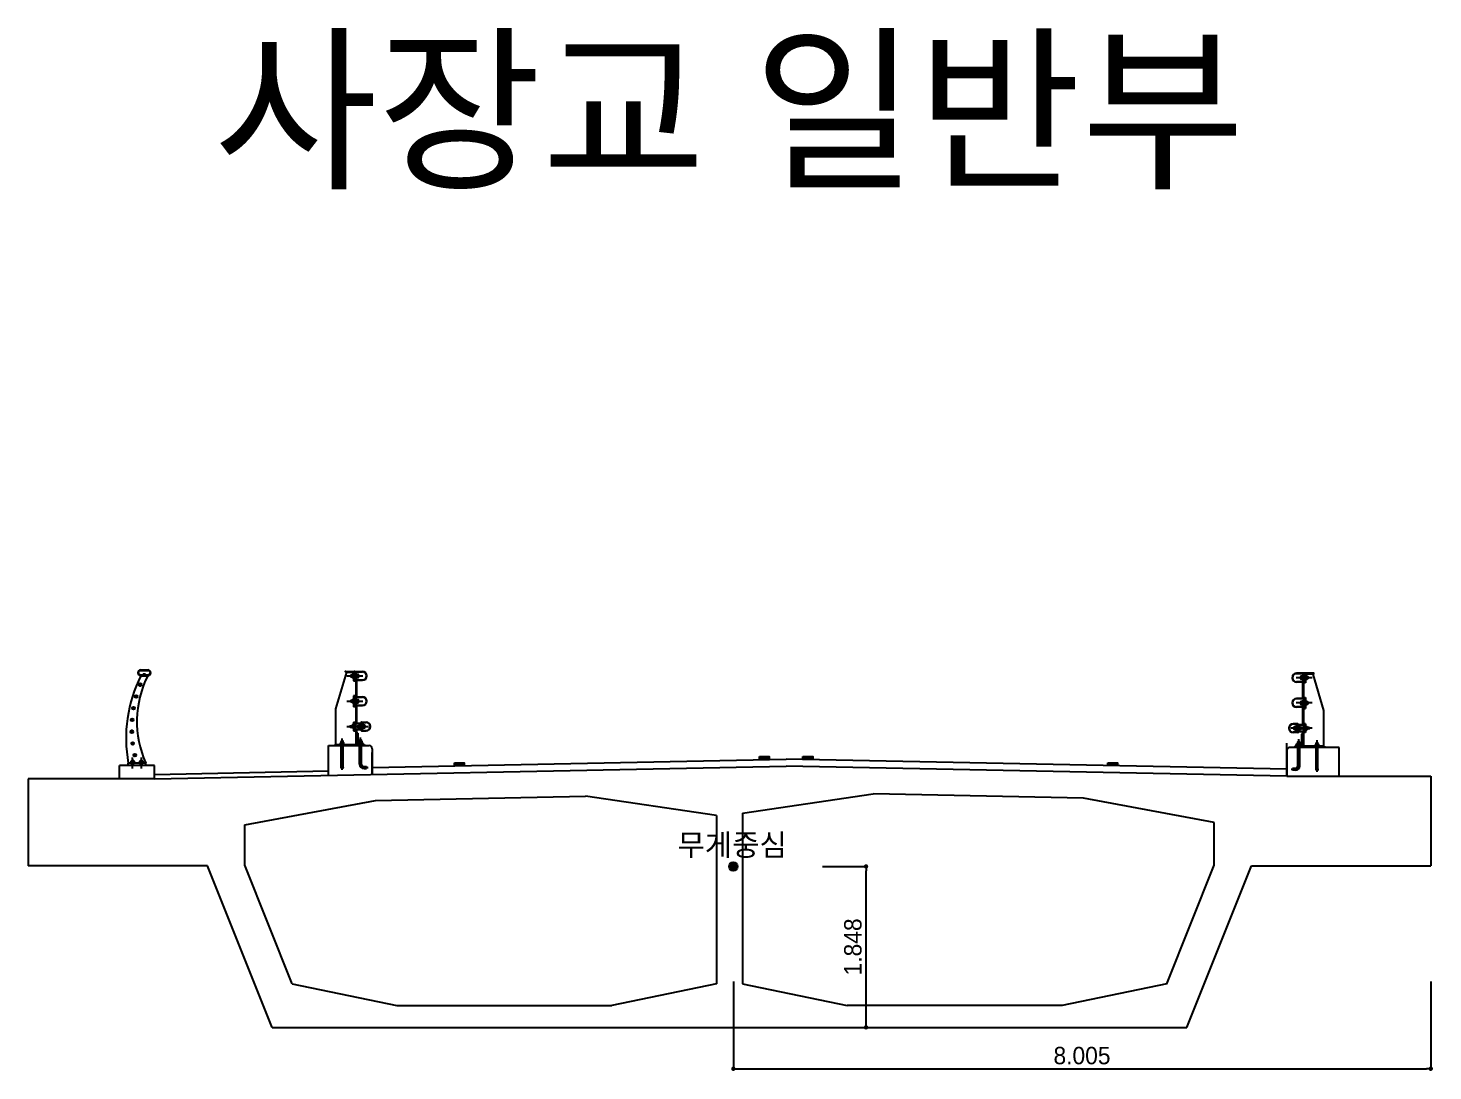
# Model space of a CAD drawing. Header units: millimetres. Extents: x 877.6 to 929.3, y 59.3 to 73.6.
# Drawn here: x 913.13 to 929.26, y 61.65 to 73.62 of the extents above; entities that cross this region are included whole.
import ezdxf
from ezdxf.enums import TextEntityAlignment as Align

# ---------------------------------------------------------------- set-up
doc = ezdxf.new("R2010")
doc.units = ezdxf.units.MM
doc.linetypes.add('CENTER', pattern=[2, 1.25, -0.25, 0.25, -0.25])
for name, color, linetype in [('0DIM', 1, 'Continuous'), ('2', 3, 'Continuous'), ('4', 4, 'Continuous'), ('5', 6, 'Continuous'), ('6', 4, 'Continuous'), ('BARRIER', 7, 'Continuous'), ('CS-CONC', 4, 'Continuous'), ('DIM', 1, 'Continuous'), ('T25', 7, 'Continuous'), ('보도난간', 3, 'Continuous')]:
    doc.layers.add(name, color=color, linetype=linetype)
doc.styles.add('T25', font='Dotum.TTF', dxfattribs={"bigfont": 'GHS.SHX'})
doc.styles.add('돋움', font='Dotum.TTF')
doc.dimstyles.new('일반도면_0600', dxfattribs={"dimtxt": 1500, "dimasz": 600, "dimexe": 600, "dimexo": 6000, "dimgap": 750, "dimtad": 1, "dimdec": 0, "dimzin": 0, "dimdsep": 46, "dimtxsty": 'T25', "dimblk": 'DOT', "dimcen": 0.09, "dimclrd": 1, "dimclre": 1, "dimclrt": 7, "dimadec": 8, "dimazin": 0, "dimtfac": 1, "dimtdec": 4, "dimtix": 1, "dimtmove": 2, "dimatfit": 3, "dimldrblk": 'DOT', "dimfxl": 1, "dimtolj": 1, "dimtzin": 0, "dimarcsym": 0})

# ---------------------------------------------------------------- blocks, each defined once
blk = doc.blocks.new('_Dot')
at = {"layer": 'DIM'}
blk.add_line((0, 0), (-1, 0), dxfattribs=at)
at = {"layer": 'DIM', "const_width": 0.5}
blk.add_lwpolyline([(-0.25, 0, 1), (0.25, 0, 1)], format="xyb", close=True, dxfattribs=at)
blk = doc.blocks.new('*D89')
at = {"color": 1, "lineweight": -2, "transparency": 16777216}
for p, q in [((922.252, 63.997), (922.752, 63.997)), ((922.752, 62.199), (922.752, 63.947)), ((922.252, 62.149), (922.752, 62.149))]:
    blk.add_line(p, q, dxfattribs=at)
at = {"layer": 'DEFPOINTS', "color": 0, "transparency": 16777216}
for p in [(922.252, 63.997), (922.752, 63.997), (922.252, 62.149)]:
    blk.add_point(p, dxfattribs=at)
at = {"color": 1, "lineweight": -2, "transparency": 16777216, "xscale": 0.05, "yscale": 0.05, "zscale": 0.05}
for p, rotation in [((922.752, 63.997), 90), ((922.752, 62.149), 270)]:
    blk.add_blockref('_Dot', p, dxfattribs=dict(at, rotation=rotation))
at = {"color": 7, "transparency": 16777216, "insert": (922.602, 63.073), "char_height": 0.2, "attachment_point": 5, "rotation": 90, "style": '돋움'}
blk.add_mtext('\\A1;1.848', dxfattribs=at)
blk = doc.blocks.new('*D90')
at = {"color": 1, "lineweight": -2, "transparency": 16777216}
for p, q in [((921.229, 62.674), (921.229, 61.674)), ((929.234, 62.674), (929.234, 61.674)), ((921.279, 61.674), (929.184, 61.674))]:
    blk.add_line(p, q, dxfattribs=at)
at = {"layer": 'DEFPOINTS', "color": 0, "transparency": 16777216}
for p in [(921.229, 62.674), (929.234, 62.674), (929.234, 61.674)]:
    blk.add_point(p, dxfattribs=at)
at = {"color": 1, "lineweight": -2, "transparency": 16777216, "xscale": 0.05, "yscale": 0.05, "zscale": 0.05, "rotation": 180}
blk.add_blockref('_Dot', (921.229, 61.674), dxfattribs=at)
at = {"color": 1, "lineweight": -2, "transparency": 16777216, "xscale": 0.05, "yscale": 0.05, "zscale": 0.05}
blk.add_blockref('_Dot', (929.234, 61.674), dxfattribs=at)
at = {"color": 7, "transparency": 16777216, "insert": (925.231, 61.824), "char_height": 0.2, "attachment_point": 5, "style": '돋움'}
blk.add_mtext('\\A1;8.005', dxfattribs=at)

msp = doc.modelspace()

# ---------------------------------------------------------------- hatches: boundary and pattern name
h = msp.add_hatch(color=1)
h.dxf.hatch_style = 1
edge = h.paths.add_edge_path()
edge.add_arc((921.2288, 63.9968), 0.0491, 0, 360)

# ---------------------------------------------------------------- linework, layer by layer
at = {"color": 1}
for p, q in [((916.8788, 66.2268), (916.8788, 66.2018)), ((916.8788, 66.1658), (916.8788, 66.1408)), ((927.7888, 66.2068), (927.7888, 66.1818)), ((927.7888, 66.1458), (927.7888, 66.1208)), ((916.8788, 65.9368), (916.8788, 65.9118)), ((916.8788, 65.8758), (916.8788, 65.8508)), ((927.7888, 65.9168), (927.7888, 65.8918)), ((927.7888, 65.8558), (927.7888, 65.8308))]:
    msp.add_line(p, q, dxfattribs=at)
for p, q in [((927.5838, 65.0338), (927.5838, 65.4138)), ((914.5838, 65.0038), (921.8338, 65.1488)), ((916.5838, 65.0438), (916.5838, 65.3038)), ((917.0838, 65.0538), (917.0838, 65.3038)), ((917.0838, 65.0538), (917.0838, 65.3038)), ((917.0838, 65.1338), (921.8338, 65.2288)), ((927.5838, 65.1138), (921.8338, 65.2288)), ((927.5838, 65.0338), (921.8338, 65.1488)), ((913.1338, 65.0038), (913.1338, 64.0038)), ((914.5838, 65.0038), (913.1338, 65.0038)), ((914.5838, 65.0538), (916.5838, 65.0938)), ((927.5838, 65.0338), (929.2338, 65.0338)), ((929.2338, 65.0338), (929.2338, 64.0038)), ((921.3338, 64.6088), (922.8338, 64.8288)), ((925.2478, 64.7806), (922.8338, 64.8288)), ((915.6199, 64.4746), (917.1199, 64.7546)), ((917.1199, 64.7546), (919.5338, 64.8028)), ((921.0338, 64.5828), (919.5338, 64.8028)), ((926.7478, 64.5006), (925.2478, 64.7806)), ((921.0338, 64.5828), (921.0338, 62.6488)), ((921.3338, 64.6088), (921.3338, 62.6488)), ((926.7478, 64.0108), (926.7478, 64.5006)), ((915.6199, 64.0108), (915.6199, 64.4746)), ((915.1918, 64.0038), (913.1338, 64.0038)), ((915.9338, 62.1488), (915.1918, 64.0038)), ((916.1647, 62.6488), (915.6199, 64.0108)), ((926.203, 62.6488), (926.7478, 64.0108)), ((926.4338, 62.1488), (927.1758, 64.0038)), ((927.1758, 64.0038), (929.2338, 64.0038)), ((916.1647, 62.6488), (917.3647, 62.3988)), ((921.0338, 62.6488), (919.8338, 62.3988)), ((921.3338, 62.6488), (922.5338, 62.3988)), ((926.203, 62.6488), (925.003, 62.3988)), ((917.3647, 62.3988), (919.8338, 62.3988)), ((925.003, 62.3988), (922.5338, 62.3988)), ((915.9338, 62.1488), (926.4338, 62.1488))]:
    msp.add_line(p, q)
msp.add_circle((921.2288, 63.9968), 0.0491)
at = {"color": 1, "linetype": 'ByBlock'}
for p in [(916.8788, 66.2338), (916.8788, 66.2338), (927.7888, 66.2138), (927.7888, 66.2138), (916.8788, 65.9438), (916.8788, 65.9438), (927.7888, 65.9238), (927.7888, 65.9238)]:
    msp.add_point(p, dxfattribs=at)
at = {"layer": '0DIM', "color": 1, "linetype": 'CENTER', "ltscale": 10}
for p, q in [((916.7934, 66.1838), (916.9766, 66.1838)), ((927.8743, 66.1638), (927.6911, 66.1638)), ((916.7934, 65.8938), (916.9766, 65.8938)), ((927.8743, 65.8738), (927.6911, 65.8738)), ((916.7934, 65.6038), (917.0404, 65.6038)), ((927.8743, 65.5838), (927.6273, 65.5838))]:
    msp.add_line(p, q, dxfattribs=at)
at = {"layer": '0DIM', "color": 1, "linetype": 'CENTER', "ltscale": 9}
for p, q in [((916.9488, 65.1723), (916.9488, 65.4774)), ((916.7388, 65.1043), (916.7388, 65.4654)), ((927.7188, 65.1523), (927.7188, 65.4574)), ((927.9288, 65.0843), (927.9288, 65.4454)), ((916.9898, 65.1312), (917.0372, 65.1312)), ((927.6778, 65.1112), (927.6305, 65.1112))]:
    msp.add_line(p, q, dxfattribs=at)
at = {"layer": '0DIM', "color": 1}
for centre, start, end in [((916.9898, 65.1722), 180, 270), ((927.6778, 65.1522), 270, 0)]:
    msp.add_arc(centre, 0.041, start, end, dxfattribs=at)
at = {"layer": '2', "color": 1}
for p, q in [((916.7888, 66.2258), (916.6638, 65.8053)), ((916.7788, 66.2338), (916.7788, 66.2258)), ((916.7788, 66.2338), (916.8788, 66.2338)), ((916.7788, 66.2258), (916.8708, 66.2258)), ((916.8708, 66.2258), (916.8708, 66.1258)), ((916.8708, 66.1258), (916.8958, 66.1258)), ((916.8788, 66.2338), (916.8788, 66.1338)), ((916.8788, 66.1338), (916.9038, 66.1338)), ((916.8958, 66.1258), (916.8958, 65.9568)), ((916.9038, 66.1338), (916.9038, 65.9488)), ((927.7638, 66.1138), (927.7638, 65.9288)), ((927.7888, 66.1138), (927.7638, 66.1138)), ((927.7888, 66.2138), (927.7888, 66.1138)), ((927.8888, 66.2138), (927.7888, 66.2138)), ((927.7968, 66.2058), (927.7968, 66.1058)), ((927.8888, 66.2058), (927.7968, 66.2058)), ((927.8788, 66.2058), (928.0038, 65.7853)), ((927.8888, 66.2138), (927.8888, 66.2058)), ((916.8708, 65.9568), (916.8708, 65.8308)), ((916.8958, 65.9568), (916.8708, 65.9568)), ((927.7718, 66.1058), (927.7718, 65.9368)), ((927.7968, 66.1058), (927.7718, 66.1058)), ((916.6638, 65.8053), (916.6638, 65.3978)), ((916.8958, 65.8308), (916.8708, 65.8308)), ((916.8788, 65.9488), (916.8788, 65.8388)), ((916.9038, 65.9488), (916.8788, 65.9488)), ((916.9038, 65.8388), (916.8788, 65.8388)), ((916.8958, 65.8308), (916.8958, 65.6543)), ((916.9038, 65.8388), (916.9038, 65.6463)), ((927.7638, 65.9288), (927.7888, 65.9288)), ((927.7638, 65.8188), (927.7888, 65.8188)), ((927.7638, 65.8188), (927.7638, 65.6263)), ((927.7718, 65.9368), (927.7968, 65.9368)), ((927.7718, 65.8108), (927.7968, 65.8108)), ((927.7718, 65.8108), (927.7718, 65.6343)), ((927.7888, 65.9288), (927.7888, 65.8188)), ((927.7968, 65.9368), (927.7968, 65.8108)), ((916.8708, 65.6543), (916.8708, 65.5533)), ((916.8708, 65.6543), (916.8958, 65.6543)), ((916.8788, 65.6463), (916.8788, 65.5613)), ((916.8788, 65.6463), (916.9038, 65.6463)), ((927.7968, 65.6343), (927.7718, 65.6343)), ((927.7968, 65.6343), (927.7968, 65.5333)), ((928.0038, 65.7853), (928.0038, 65.3778)), ((916.8708, 65.5533), (916.8958, 65.5533)), ((916.8788, 65.5613), (916.9038, 65.5613)), ((916.8958, 65.5533), (916.8958, 65.3978)), ((916.9038, 65.5613), (916.9038, 65.3978)), ((927.7888, 65.6263), (927.7638, 65.6263)), ((927.7888, 65.5413), (927.7638, 65.5413)), ((927.7638, 65.5413), (927.7638, 65.3778)), ((927.7968, 65.5333), (927.7718, 65.5333)), ((927.7718, 65.5333), (927.7718, 65.3778)), ((927.7888, 65.6263), (927.7888, 65.5413)), ((916.6438, 65.3838), (916.9938, 65.3838)), ((916.6538, 65.3978), (916.9938, 65.3978)), ((916.6538, 65.3978), (916.6538, 65.3838)), ((916.9938, 65.3978), (916.9938, 65.3838)), ((928.0138, 65.3778), (927.6738, 65.3778)), ((927.6738, 65.3778), (927.6738, 65.3638)), ((928.0238, 65.3638), (927.6738, 65.3638)), ((928.0138, 65.3778), (928.0138, 65.3638))]:
    msp.add_line(p, q, dxfattribs=at)
for p in [(916.7788, 66.2338), (927.8888, 66.2138)]:
    msp.add_point(p, dxfattribs=at)
at = {"layer": '4', "color": 1}
for points in [[(916.8788, 65.5725), (916.8788, 65.6351, -0.4142136), (916.885, 65.6413), (916.9476, 65.6413, -0.4142136), (916.9538, 65.6351), (916.9538, 65.5725, -0.4142136), (916.9476, 65.5663), (916.885, 65.5663, -0.4142136)], [(916.882, 65.5725), (916.882, 65.6351, -0.4142136), (916.885, 65.6381), (916.9476, 65.6381, -0.4142136), (916.9506, 65.6351), (916.9506, 65.5725, -0.4142136), (916.9476, 65.5695), (916.885, 65.5695, -0.4142136)], [(927.7888, 65.5525), (927.7888, 65.6151, 0.4142136), (927.7826, 65.6213), (927.72, 65.6213, 0.4142136), (927.7138, 65.6151), (927.7138, 65.5525, 0.4142136), (927.72, 65.5463), (927.7826, 65.5463, 0.4142136)], [(927.7856, 65.5525), (927.7856, 65.6151, 0.4142136), (927.7826, 65.6181), (927.72, 65.6181, 0.4142136), (927.717, 65.6151), (927.717, 65.5525, 0.4142136), (927.72, 65.5495), (927.7826, 65.5495, 0.4142136)]]:
    msp.add_lwpolyline(points, format="xyb", close=True, dxfattribs=at)
at = {"layer": '5', "color": 1}
for p, q in [((916.8828, 66.2268), (916.8828, 66.2018)), ((916.8828, 66.1658), (916.8828, 66.1408)), ((916.8858, 66.2338), (916.9738, 66.2338)), ((916.8858, 66.2298), (916.9738, 66.2298)), ((916.8858, 66.1988), (916.8938, 66.1988)), ((916.8858, 66.1948), (916.8938, 66.1948)), ((916.8858, 66.1728), (916.8938, 66.1728)), ((916.8858, 66.1688), (916.8938, 66.1688)), ((916.8858, 66.1378), (916.9738, 66.1378)), ((916.8858, 66.1338), (916.9738, 66.1338)), ((916.8938, 66.1988), (916.8938, 66.1948)), ((916.8938, 66.1728), (916.8938, 66.1688)), ((927.7818, 66.2138), (927.6938, 66.2138)), ((927.7818, 66.2098), (927.6938, 66.2098)), ((927.7818, 66.1178), (927.6938, 66.1178)), ((927.7818, 66.1138), (927.6938, 66.1138)), ((927.7738, 66.1788), (927.7738, 66.1748)), ((927.7818, 66.1788), (927.7738, 66.1788)), ((927.7818, 66.1748), (927.7738, 66.1748)), ((927.7738, 66.1528), (927.7738, 66.1488)), ((927.7818, 66.1528), (927.7738, 66.1528)), ((927.7818, 66.1488), (927.7738, 66.1488)), ((927.7848, 66.2068), (927.7848, 66.1818)), ((927.7848, 66.1458), (927.7848, 66.1208)), ((916.8828, 65.9368), (916.8828, 65.9118)), ((916.8828, 65.8758), (916.8828, 65.8508)), ((916.8858, 65.9438), (916.9738, 65.9438)), ((916.8858, 65.9398), (916.9738, 65.9398)), ((916.8858, 65.8478), (916.9738, 65.8478)), ((916.8858, 65.8438), (916.9738, 65.8438)), ((927.7818, 65.9238), (927.6938, 65.9238)), ((927.7818, 65.9198), (927.6938, 65.9198)), ((927.7818, 65.8278), (927.6938, 65.8278)), ((927.7818, 65.8238), (927.6938, 65.8238)), ((927.7848, 65.9168), (927.7848, 65.8918)), ((927.7848, 65.8558), (927.7848, 65.8308)), ((916.9538, 65.5608), (916.9538, 65.6468)), ((916.9578, 65.6218), (916.9578, 65.6468)), ((916.9608, 65.6538), (917.0138, 65.6538)), ((916.9608, 65.6498), (917.0138, 65.6498)), ((927.7068, 65.6338), (927.6538, 65.6338)), ((927.7068, 65.6298), (927.6538, 65.6298)), ((916.9578, 65.5608), (916.9578, 65.5858)), ((916.9608, 65.6188), (916.9708, 65.6188)), ((916.9608, 65.6148), (916.9708, 65.6148)), ((916.9608, 65.5928), (916.9708, 65.5928)), ((916.9608, 65.5888), (916.9708, 65.5888)), ((916.9608, 65.5578), (917.0138, 65.5578)), ((916.9608, 65.5538), (917.0138, 65.5538)), ((916.9708, 65.6148), (916.9708, 65.6188)), ((916.9708, 65.5888), (916.9708, 65.5928)), ((927.7068, 65.5378), (927.6538, 65.5378)), ((927.7068, 65.5338), (927.6538, 65.5338)), ((927.7068, 65.5988), (927.6968, 65.5988)), ((927.6968, 65.5948), (927.6968, 65.5988)), ((927.7068, 65.5948), (927.6968, 65.5948)), ((927.7068, 65.5728), (927.6968, 65.5728)), ((927.6968, 65.5688), (927.6968, 65.5728)), ((927.7068, 65.5688), (927.6968, 65.5688)), ((927.7098, 65.6018), (927.7098, 65.6268)), ((927.7098, 65.5408), (927.7098, 65.5658)), ((927.7138, 65.5408), (927.7138, 65.6268))]:
    msp.add_line(p, q, dxfattribs=at)
for centre, radius, start, end in [((916.8858, 66.2268), 0.007, 90, 180), ((916.8858, 66.2018), 0.007, 180, 270), ((916.8858, 66.1658), 0.007, 90, 180), ((916.8858, 66.1408), 0.007, 180, 270), ((916.8858, 66.2268), 0.003, 90, 180), ((916.8858, 66.2018), 0.003, 180, 270), ((916.8858, 66.1658), 0.003, 90, 180), ((916.8858, 66.1408), 0.003, 180, 270), ((916.9738, 66.1838), 0.05, 270, 90), ((916.9738, 66.1838), 0.046, 270, 90), ((927.6938, 66.1638), 0.05, 90, 270), ((927.6938, 66.1638), 0.046, 90, 270), ((927.7818, 66.2068), 0.007, 0, 90), ((927.7818, 66.2068), 0.003, 0, 90), ((927.7818, 66.1818), 0.003, 270, 0), ((927.7818, 66.1818), 0.007, 270, 0), ((927.7818, 66.1458), 0.007, 0, 90), ((927.7818, 66.1458), 0.003, 0, 90), ((927.7818, 66.1208), 0.003, 270, 0), ((927.7818, 66.1208), 0.007, 270, 0), ((916.8858, 65.9368), 0.007, 90, 180), ((916.8858, 65.8508), 0.007, 180, 270), ((916.8858, 65.9368), 0.003, 90, 180), ((916.8858, 65.8508), 0.003, 180, 270), ((916.9738, 65.8938), 0.05, 270, 90), ((916.9738, 65.8938), 0.046, 270, 90), ((927.6938, 65.8738), 0.05, 90, 270), ((927.6938, 65.8738), 0.046, 90, 270), ((927.7818, 65.9168), 0.007, 0, 90), ((927.7818, 65.9168), 0.003, 0, 90), ((927.7818, 65.8308), 0.007, 270, 0), ((927.7818, 65.8308), 0.003, 270, 0), ((916.9608, 65.6468), 0.007, 90, 180), ((916.9608, 65.6468), 0.003, 90, 180), ((917.0138, 65.6038), 0.05, 270, 90), ((917.0138, 65.6038), 0.046, 270, 90), ((927.6538, 65.5838), 0.05, 90, 270), ((927.6538, 65.5838), 0.046, 90, 270), ((927.7068, 65.6268), 0.007, 0, 90), ((927.7068, 65.6268), 0.003, 0, 90), ((916.9608, 65.6218), 0.007, 180, 270), ((916.9608, 65.5858), 0.007, 90, 180), ((916.9608, 65.5608), 0.007, 180, 270), ((916.9608, 65.6218), 0.003, 180, 270), ((916.9608, 65.5858), 0.003, 90, 180), ((916.9608, 65.5608), 0.003, 180, 270), ((927.7068, 65.6018), 0.003, 270, 0), ((927.7068, 65.6018), 0.007, 270, 0), ((927.7068, 65.5658), 0.007, 0, 90), ((927.7068, 65.5658), 0.003, 0, 90), ((927.7068, 65.5408), 0.007, 270, 0), ((927.7068, 65.5408), 0.003, 270, 0)]:
    msp.add_arc(centre, radius, start, end, dxfattribs=at)
at = {"layer": '6', "color": 1}
for p, q in [((916.8396, 66.1908), (916.8396, 66.1768)), ((916.8416, 66.1928), (916.9108, 66.1928)), ((916.8416, 66.1748), (916.9108, 66.1748)), ((916.8526, 66.1698), (916.8526, 66.1978)), ((916.8676, 66.2008), (916.8556, 66.2008)), ((916.8676, 66.1668), (916.8556, 66.1668)), ((916.8676, 66.2058), (916.8708, 66.2058)), ((916.8676, 66.1668), (916.8676, 66.2008)), ((916.8676, 66.1618), (916.8708, 66.1618)), ((916.8828, 66.2138), (916.8928, 66.2138)), ((916.8828, 66.2018), (916.8928, 66.2018)), ((916.8828, 66.1658), (916.8928, 66.1658)), ((916.8828, 66.1538), (916.8928, 66.1538)), ((916.8988, 66.1958), (916.8988, 66.1718)), ((916.8988, 66.1948), (916.9108, 66.1948)), ((916.8988, 66.1728), (916.9108, 66.1728)), ((916.9108, 66.1668), (916.9108, 66.2008)), ((916.9108, 66.2008), (916.9228, 66.2008)), ((916.9108, 66.1668), (916.9228, 66.1668)), ((916.9136, 66.1924), (916.9232, 66.1924)), ((916.9136, 66.1753), (916.9232, 66.1753)), ((916.9258, 66.1698), (916.9258, 66.1978)), ((927.7418, 66.1498), (927.7418, 66.1778)), ((927.7541, 66.1724), (927.7445, 66.1724)), ((927.7541, 66.1553), (927.7445, 66.1553)), ((927.7568, 66.1808), (927.7448, 66.1808)), ((927.7568, 66.1468), (927.7448, 66.1468)), ((927.7568, 66.1468), (927.7568, 66.1808)), ((927.7688, 66.1748), (927.7568, 66.1748)), ((927.8261, 66.1728), (927.7568, 66.1728)), ((927.8261, 66.1548), (927.7568, 66.1548)), ((927.7688, 66.1528), (927.7568, 66.1528)), ((927.7688, 66.1758), (927.7688, 66.1518)), ((927.7848, 66.1938), (927.7748, 66.1938)), ((927.7848, 66.1818), (927.7748, 66.1818)), ((927.7848, 66.1458), (927.7748, 66.1458)), ((927.7848, 66.1338), (927.7748, 66.1338)), ((927.8, 66.1858), (927.7968, 66.1858)), ((927.8, 66.1418), (927.7968, 66.1418)), ((927.8, 66.1468), (927.8, 66.1808)), ((927.8, 66.1808), (927.812, 66.1808)), ((927.8, 66.1468), (927.812, 66.1468)), ((927.815, 66.1498), (927.815, 66.1778)), ((927.8281, 66.1708), (927.8281, 66.1568)), ((916.8396, 65.9008), (916.8396, 65.8868)), ((916.8416, 65.9028), (916.9108, 65.9028)), ((916.8416, 65.8848), (916.9108, 65.8848)), ((916.8526, 65.8798), (916.8526, 65.9078)), ((916.8676, 65.9108), (916.8556, 65.9108)), ((916.8676, 65.8768), (916.8556, 65.8768)), ((916.8676, 65.9158), (916.8708, 65.9158)), ((916.8676, 65.8768), (916.8676, 65.9108)), ((916.8676, 65.8718), (916.8708, 65.8718)), ((916.8828, 65.9238), (916.8928, 65.9238)), ((916.8828, 65.9118), (916.8928, 65.9118)), ((916.8828, 65.8758), (916.8928, 65.8758)), ((916.8828, 65.8638), (916.8928, 65.8638)), ((916.8858, 65.9088), (916.8938, 65.9088)), ((916.8858, 65.9048), (916.8938, 65.9048)), ((916.8858, 65.8828), (916.8938, 65.8828)), ((916.8858, 65.8788), (916.8938, 65.8788)), ((916.8938, 65.9088), (916.8938, 65.9048)), ((916.8938, 65.8828), (916.8938, 65.8788)), ((916.8988, 65.9058), (916.8988, 65.8818)), ((916.8988, 65.9048), (916.9108, 65.9048)), ((916.8988, 65.8828), (916.9108, 65.8828)), ((916.9108, 65.9108), (916.9228, 65.9108)), ((916.9108, 65.8768), (916.9108, 65.9108)), ((916.9108, 65.9058), (916.9108, 65.8818)), ((916.9108, 65.8768), (916.9228, 65.8768)), ((916.9136, 65.9024), (916.9232, 65.9024)), ((916.9136, 65.8853), (916.9232, 65.8853)), ((916.9258, 65.8798), (916.9258, 65.9078)), ((927.7418, 65.8598), (927.7418, 65.8878)), ((927.7541, 65.8824), (927.7445, 65.8824)), ((927.7541, 65.8653), (927.7445, 65.8653)), ((927.7568, 65.8908), (927.7448, 65.8908)), ((927.7568, 65.8568), (927.7448, 65.8568)), ((927.7568, 65.8568), (927.7568, 65.8908)), ((927.7568, 65.8858), (927.7568, 65.8618)), ((927.7688, 65.8848), (927.7568, 65.8848)), ((927.8261, 65.8828), (927.7568, 65.8828)), ((927.8261, 65.8648), (927.7568, 65.8648)), ((927.7688, 65.8628), (927.7568, 65.8628)), ((927.7688, 65.8858), (927.7688, 65.8618)), ((927.7738, 65.8888), (927.7738, 65.8848)), ((927.7818, 65.8888), (927.7738, 65.8888)), ((927.7818, 65.8848), (927.7738, 65.8848)), ((927.7818, 65.8628), (927.7738, 65.8628)), ((927.7738, 65.8628), (927.7738, 65.8588)), ((927.7818, 65.8588), (927.7738, 65.8588)), ((927.7848, 65.9038), (927.7748, 65.9038)), ((927.7848, 65.8918), (927.7748, 65.8918)), ((927.7848, 65.8558), (927.7748, 65.8558)), ((927.7848, 65.8438), (927.7748, 65.8438)), ((927.8, 65.8958), (927.7968, 65.8958)), ((927.8, 65.8518), (927.7968, 65.8518)), ((927.8, 65.8908), (927.812, 65.8908)), ((927.8, 65.8568), (927.8, 65.8908)), ((927.8, 65.8568), (927.812, 65.8568)), ((927.815, 65.8598), (927.815, 65.8878)), ((927.8281, 65.8808), (927.8281, 65.8668)), ((916.9578, 65.6338), (916.9678, 65.6338)), ((916.83, 65.6108), (916.83, 65.5968)), ((916.832, 65.6128), (916.882, 65.6128)), ((916.832, 65.5948), (916.882, 65.5948)), ((916.8524, 65.5898), (916.8524, 65.6178)), ((916.8674, 65.6208), (916.8554, 65.6208)), ((916.8674, 65.5868), (916.8554, 65.5868)), ((916.8674, 65.6258), (916.8706, 65.6258)), ((916.8674, 65.5868), (916.8674, 65.6208)), ((916.8674, 65.5818), (916.8706, 65.5818)), ((916.882, 65.6208), (916.894, 65.6208)), ((916.882, 65.5868), (916.882, 65.6208)), ((916.882, 65.5918), (916.882, 65.6158)), ((916.882, 65.5868), (916.894, 65.5868)), ((916.8848, 65.6124), (916.8944, 65.6124)), ((916.8848, 65.5953), (916.8944, 65.5953)), ((916.897, 65.5898), (916.897, 65.6178)), ((916.9038, 65.5348), (916.9098, 65.5348)), ((916.9146, 65.6108), (916.9146, 65.5968)), ((916.9166, 65.6128), (916.9858, 65.6128)), ((916.9166, 65.5948), (916.9858, 65.5948)), ((916.9178, 65.5268), (916.9178, 65.4118)), ((916.9322, 65.5898), (916.9322, 65.6178)), ((916.9472, 65.6208), (916.9352, 65.6208)), ((916.9472, 65.5868), (916.9352, 65.5868)), ((916.9472, 65.6258), (916.9504, 65.6258)), ((916.9472, 65.5868), (916.9472, 65.6208)), ((916.9472, 65.5818), (916.9504, 65.5818)), ((916.9578, 65.6218), (916.9678, 65.6218)), ((916.9578, 65.5858), (916.9678, 65.5858)), ((916.9578, 65.5738), (916.9678, 65.5738)), ((916.9738, 65.5918), (916.9738, 65.6158)), ((916.9738, 65.6148), (916.9858, 65.6148)), ((916.9738, 65.5928), (916.9858, 65.5928)), ((916.9858, 65.6208), (916.9978, 65.6208)), ((916.9858, 65.5868), (916.9858, 65.6208)), ((916.9858, 65.5918), (916.9858, 65.6158)), ((916.9858, 65.5868), (916.9978, 65.5868)), ((916.9886, 65.6124), (916.9982, 65.6124)), ((916.9886, 65.5953), (916.9982, 65.5953)), ((917.0008, 65.5898), (917.0008, 65.6178)), ((927.6668, 65.5698), (927.6668, 65.5978)), ((927.6791, 65.5924), (927.6695, 65.5924)), ((927.6791, 65.5753), (927.6695, 65.5753)), ((927.6818, 65.6008), (927.6698, 65.6008)), ((927.6818, 65.5668), (927.6698, 65.5668)), ((927.6818, 65.5668), (927.6818, 65.6008)), ((927.6818, 65.5718), (927.6818, 65.5958)), ((927.6938, 65.5948), (927.6818, 65.5948)), ((927.7511, 65.5928), (927.6818, 65.5928)), ((927.7511, 65.5748), (927.6818, 65.5748)), ((927.6938, 65.5728), (927.6818, 65.5728)), ((927.6938, 65.5718), (927.6938, 65.5958)), ((927.7098, 65.6138), (927.6998, 65.6138)), ((927.7098, 65.6018), (927.6998, 65.6018)), ((927.7098, 65.5658), (927.6998, 65.5658)), ((927.7098, 65.5538), (927.6998, 65.5538)), ((927.7205, 65.6058), (927.7173, 65.6058)), ((927.7205, 65.5618), (927.7173, 65.5618)), ((927.7205, 65.6008), (927.7325, 65.6008)), ((927.7205, 65.5668), (927.7205, 65.6008)), ((927.7205, 65.5668), (927.7325, 65.5668)), ((927.7355, 65.5698), (927.7355, 65.5978)), ((927.7498, 65.5068), (927.7498, 65.3918)), ((927.7531, 65.5908), (927.7531, 65.5768)), ((927.7638, 65.5148), (927.7578, 65.5148)), ((927.7706, 65.5698), (927.7706, 65.5978)), ((927.7829, 65.5924), (927.7733, 65.5924)), ((927.7829, 65.5753), (927.7733, 65.5753)), ((927.7856, 65.6008), (927.7736, 65.6008)), ((927.7856, 65.5668), (927.7736, 65.5668)), ((927.7856, 65.5668), (927.7856, 65.6008)), ((927.7856, 65.5718), (927.7856, 65.5958)), ((927.8356, 65.5928), (927.7856, 65.5928)), ((927.8356, 65.5748), (927.7856, 65.5748)), ((927.8003, 65.6058), (927.7971, 65.6058)), ((927.8003, 65.5618), (927.7971, 65.5618)), ((927.8003, 65.6008), (927.8123, 65.6008)), ((927.8003, 65.5668), (927.8003, 65.6008)), ((927.8003, 65.5668), (927.8123, 65.5668)), ((927.8153, 65.5698), (927.8153, 65.5978)), ((927.8376, 65.5908), (927.8376, 65.5768)), ((916.7078, 65.3978), (916.7658, 65.3978)), ((916.7138, 65.4005), (916.7638, 65.4005)), ((916.7138, 65.3978), (916.7138, 65.4005)), ((916.7188, 65.4005), (916.7188, 65.4137)), ((916.7218, 65.4167), (916.7558, 65.4167)), ((916.7278, 65.4167), (916.7278, 65.4318)), ((916.7278, 65.1312), (916.7278, 65.3978)), ((916.7285, 65.4145), (916.7285, 65.4027)), ((916.7308, 65.4348), (916.7468, 65.4348)), ((916.7492, 65.4145), (916.7492, 65.4027)), ((916.7498, 65.4167), (916.7498, 65.4318)), ((916.7498, 65.1312), (916.7498, 65.3978)), ((916.7588, 65.4005), (916.7588, 65.4137)), ((916.7638, 65.3978), (916.7638, 65.4005)), ((916.9178, 65.4118), (916.9758, 65.4118)), ((916.9238, 65.4145), (916.9738, 65.4145)), ((916.9238, 65.4118), (916.9238, 65.4145)), ((916.9288, 65.4145), (916.9288, 65.4277)), ((916.9318, 65.4307), (916.9658, 65.4307)), ((916.9378, 65.4307), (916.9378, 65.4458)), ((916.9378, 65.1722), (916.9378, 65.4118)), ((916.9385, 65.4285), (916.9385, 65.4167)), ((916.9408, 65.4488), (916.9568, 65.4488)), ((916.9592, 65.4285), (916.9592, 65.4167)), ((916.9598, 65.4307), (916.9598, 65.4458)), ((916.9598, 65.1722), (916.9598, 65.4118)), ((916.9688, 65.4145), (916.9688, 65.4277)), ((916.9738, 65.4118), (916.9738, 65.4145)), ((916.9838, 65.3978), (916.9838, 65.4038)), ((927.6838, 65.3778), (927.6838, 65.3838)), ((927.7498, 65.3918), (927.6918, 65.3918)), ((927.7438, 65.3945), (927.6938, 65.3945)), ((927.6938, 65.3918), (927.6938, 65.3945)), ((927.6988, 65.3945), (927.6988, 65.4077)), ((927.7358, 65.4107), (927.7018, 65.4107)), ((927.7078, 65.4107), (927.7078, 65.4258)), ((927.7078, 65.1522), (927.7078, 65.3918)), ((927.7085, 65.4085), (927.7085, 65.3967)), ((927.7268, 65.4288), (927.7108, 65.4288)), ((927.7292, 65.4085), (927.7292, 65.3967)), ((927.7298, 65.4107), (927.7298, 65.4258)), ((927.7298, 65.1522), (927.7298, 65.3918)), ((927.7388, 65.3945), (927.7388, 65.4077)), ((927.7438, 65.3918), (927.7438, 65.3945)), ((927.9598, 65.3778), (927.9018, 65.3778)), ((927.9538, 65.3805), (927.9038, 65.3805)), ((927.9038, 65.3778), (927.9038, 65.3805)), ((927.9088, 65.3805), (927.9088, 65.3937)), ((927.9458, 65.3967), (927.9118, 65.3967)), ((927.9178, 65.3967), (927.9178, 65.4118)), ((927.9178, 65.1112), (927.9178, 65.3778)), ((927.9185, 65.3945), (927.9185, 65.3827)), ((927.9368, 65.4148), (927.9208, 65.4148)), ((927.9392, 65.3945), (927.9392, 65.3827)), ((927.9398, 65.3967), (927.9398, 65.4118)), ((927.9398, 65.1112), (927.9398, 65.3778)), ((927.9488, 65.3805), (927.9488, 65.3937)), ((927.9538, 65.3778), (927.9538, 65.3805)), ((916.7278, 65.1312), (916.7498, 65.1312)), ((916.9898, 65.1422), (917.0186, 65.1422)), ((916.9898, 65.1202), (917.0186, 65.1202)), ((917.0186, 65.1422), (917.0186, 65.1202)), ((927.6491, 65.1222), (927.6491, 65.1002)), ((927.6778, 65.1222), (927.6491, 65.1222)), ((927.6778, 65.1002), (927.6491, 65.1002)), ((927.9398, 65.1112), (927.9178, 65.1112))]:
    msp.add_line(p, q, dxfattribs=at)
for points in [[(916.8676, 66.2058), (916.8676, 66.1618)], [(916.9109, 66.1932), (916.9136, 66.1924), (916.9109, 66.1917)], [(916.9109, 66.1745), (916.9136, 66.1753), (916.9109, 66.176)], [(916.9258, 66.1932), (916.9232, 66.1924), (916.9258, 66.1917)], [(916.9258, 66.1745), (916.9232, 66.1753), (916.9258, 66.176)], [(927.7418, 66.1732), (927.7445, 66.1724), (927.7418, 66.1717)], [(927.7418, 66.1545), (927.7445, 66.1553), (927.7418, 66.156)], [(927.7568, 66.1732), (927.7541, 66.1724), (927.7568, 66.1717)], [(927.7568, 66.1545), (927.7541, 66.1553), (927.7568, 66.156)], [(927.8, 66.1858), (927.8, 66.1418)], [(916.8676, 65.9158), (916.8676, 65.8718)], [(916.9109, 65.9032), (916.9136, 65.9024), (916.9109, 65.9017)], [(916.9109, 65.8845), (916.9136, 65.8853), (916.9109, 65.886)], [(916.9258, 65.9032), (916.9232, 65.9024), (916.9258, 65.9017)], [(916.9258, 65.8845), (916.9232, 65.8853), (916.9258, 65.886)], [(927.7418, 65.8832), (927.7445, 65.8824), (927.7418, 65.8817)], [(927.7418, 65.8645), (927.7445, 65.8653), (927.7418, 65.866)], [(927.7568, 65.8832), (927.7541, 65.8824), (927.7568, 65.8817)], [(927.7568, 65.8645), (927.7541, 65.8653), (927.7568, 65.866)], [(927.8, 65.8958), (927.8, 65.8518)], [(916.8674, 65.6258), (916.8674, 65.5818)], [(916.8821, 65.6132), (916.8848, 65.6124), (916.8821, 65.6117)], [(916.8821, 65.5945), (916.8848, 65.5953), (916.8821, 65.596)], [(916.897, 65.6132), (916.8944, 65.6124), (916.897, 65.6117)], [(916.897, 65.5945), (916.8944, 65.5953), (916.897, 65.596)], [(916.9472, 65.6258), (916.9472, 65.5818)], [(916.9859, 65.6132), (916.9886, 65.6124), (916.9859, 65.6117)], [(916.9859, 65.5945), (916.9886, 65.5953), (916.9859, 65.596)], [(917.0008, 65.6132), (916.9982, 65.6124), (917.0008, 65.6117)], [(917.0008, 65.5945), (916.9982, 65.5953), (917.0008, 65.596)], [(927.6668, 65.5932), (927.6695, 65.5924), (927.6668, 65.5917)], [(927.6668, 65.5745), (927.6695, 65.5753), (927.6668, 65.576)], [(927.6818, 65.5932), (927.6791, 65.5924), (927.6818, 65.5917)], [(927.6818, 65.5745), (927.6791, 65.5753), (927.6818, 65.576)], [(927.7205, 65.6058), (927.7205, 65.5618)], [(927.7706, 65.5932), (927.7733, 65.5924), (927.7706, 65.5917)], [(927.7706, 65.5745), (927.7733, 65.5753), (927.7706, 65.576)], [(927.7856, 65.5932), (927.7829, 65.5924), (927.7856, 65.5917)], [(927.7856, 65.5745), (927.7829, 65.5753), (927.7856, 65.576)], [(927.8003, 65.6058), (927.8003, 65.5618)]]:
    msp.add_lwpolyline(points, dxfattribs=at)
for centre in [(916.7388, 65.1312), (927.9288, 65.1112)]:
    msp.add_circle(centre, 0.011, dxfattribs=at)
for centre, radius, start, end in [((916.8416, 66.1908), 0.002, 90, 180), ((916.8416, 66.1768), 0.002, 180, 270), ((916.8556, 66.1978), 0.003, 90, 180), ((916.8556, 66.1698), 0.003, 180, 270), ((916.8928, 66.1958), 0.018, 0, 90), ((916.8928, 66.1958), 0.006, 0, 90), ((916.8928, 66.1718), 0.006, 270, 0), ((916.8928, 66.1718), 0.018, 270, 0), ((916.9228, 66.1978), 0.003, 0, 90), ((916.9228, 66.1698), 0.003, 270, 0), ((927.7448, 66.1778), 0.003, 90, 180), ((927.7448, 66.1498), 0.003, 180, 270), ((927.7748, 66.1758), 0.018, 90, 180), ((927.7748, 66.1518), 0.018, 180, 270), ((927.7748, 66.1758), 0.006, 90, 180), ((927.7748, 66.1518), 0.006, 180, 270), ((927.812, 66.1778), 0.003, 0, 90), ((927.812, 66.1498), 0.003, 270, 0), ((927.8261, 66.1708), 0.002, 0, 90), ((927.8261, 66.1568), 0.002, 270, 0), ((916.8416, 65.9008), 0.002, 90, 180), ((916.8416, 65.8868), 0.002, 180, 270), ((916.8556, 65.9078), 0.003, 90, 180), ((916.8556, 65.8798), 0.003, 180, 270), ((916.8858, 65.9118), 0.007, 180, 270), ((916.8858, 65.8758), 0.007, 90, 180), ((916.8858, 65.9118), 0.003, 180, 270), ((916.8858, 65.8758), 0.003, 90, 180), ((916.8928, 65.9058), 0.018, 0, 90), ((916.8928, 65.9058), 0.006, 0, 90), ((916.8928, 65.8818), 0.006, 270, 0), ((916.8928, 65.8818), 0.018, 270, 0), ((916.9228, 65.9078), 0.003, 0, 90), ((916.9228, 65.8798), 0.003, 270, 0), ((927.7448, 65.8878), 0.003, 90, 180), ((927.7448, 65.8598), 0.003, 180, 270), ((927.7748, 65.8858), 0.018, 90, 180), ((927.7748, 65.8618), 0.018, 180, 270), ((927.7748, 65.8858), 0.006, 90, 180), ((927.7748, 65.8618), 0.006, 180, 270), ((927.7818, 65.8918), 0.003, 270, 0), ((927.7818, 65.8918), 0.007, 270, 0), ((927.7818, 65.8558), 0.007, 0, 90), ((927.7818, 65.8558), 0.003, 0, 90), ((927.812, 65.8878), 0.003, 0, 90), ((927.812, 65.8598), 0.003, 270, 0), ((927.8261, 65.8808), 0.002, 0, 90), ((927.8261, 65.8668), 0.002, 270, 0), ((916.9678, 65.6158), 0.018, 0, 90), ((916.832, 65.6108), 0.002, 90, 180), ((916.832, 65.5968), 0.002, 180, 270), ((916.8554, 65.6178), 0.003, 90, 180), ((916.8554, 65.5898), 0.003, 180, 270), ((916.894, 65.6178), 0.003, 0, 90), ((916.894, 65.5898), 0.003, 270, 0), ((916.9098, 65.5268), 0.008, 0, 90), ((916.9166, 65.6108), 0.002, 90, 180), ((916.9166, 65.5968), 0.002, 180, 270), ((916.9352, 65.6178), 0.003, 90, 180), ((916.9352, 65.5898), 0.003, 180, 270), ((916.9678, 65.6158), 0.006, 0, 90), ((916.9678, 65.5918), 0.006, 270, 0), ((916.9678, 65.5918), 0.018, 270, 0), ((916.9978, 65.6178), 0.003, 0, 90), ((916.9978, 65.5898), 0.003, 270, 0), ((927.6698, 65.5978), 0.003, 90, 180), ((927.6698, 65.5698), 0.003, 180, 270), ((927.6998, 65.5958), 0.018, 90, 180), ((927.6998, 65.5718), 0.018, 180, 270), ((927.6998, 65.5958), 0.006, 90, 180), ((927.6998, 65.5718), 0.006, 180, 270), ((927.7325, 65.5978), 0.003, 0, 90), ((927.7325, 65.5698), 0.003, 270, 0), ((927.7578, 65.5068), 0.008, 90, 180), ((927.7511, 65.5908), 0.002, 0, 90), ((927.7511, 65.5768), 0.002, 270, 0), ((927.7736, 65.5978), 0.003, 90, 180), ((927.7736, 65.5698), 0.003, 180, 270), ((927.8123, 65.5978), 0.003, 0, 90), ((927.8123, 65.5698), 0.003, 270, 0), ((927.8356, 65.5908), 0.002, 0, 90), ((927.8356, 65.5768), 0.002, 270, 0), ((916.7218, 65.4137), 0.003, 90, 180), ((916.7263, 65.4145), 0.0022, 0, 90), ((916.7263, 65.4027), 0.0022, 270, 0), ((916.7308, 65.4318), 0.003, 90, 180), ((916.7307, 65.4145), 0.0022, 90, 180), ((916.7307, 65.4027), 0.0022, 180, 270), ((916.7468, 65.4318), 0.003, 0, 90), ((916.747, 65.4145), 0.0022, 0, 90), ((916.747, 65.4027), 0.0022, 270, 0), ((916.7514, 65.4145), 0.0022, 90, 180), ((916.7514, 65.4027), 0.0022, 180, 270), ((916.7558, 65.4137), 0.003, 0, 90), ((916.9318, 65.4277), 0.003, 90, 180), ((916.9363, 65.4285), 0.0022, 0, 90), ((916.9363, 65.4167), 0.0022, 270, 0), ((916.9408, 65.4458), 0.003, 90, 180), ((916.9407, 65.4285), 0.0022, 90, 180), ((916.9407, 65.4167), 0.0022, 180, 270), ((916.9568, 65.4458), 0.003, 0, 90), ((916.957, 65.4285), 0.0022, 0, 90), ((916.957, 65.4167), 0.0022, 270, 0), ((916.9614, 65.4285), 0.0022, 90, 180), ((916.9614, 65.4167), 0.0022, 180, 270), ((916.9658, 65.4277), 0.003, 0, 90), ((916.9758, 65.4038), 0.008, 0, 90), ((927.6918, 65.3838), 0.008, 90, 180), ((927.7018, 65.4077), 0.003, 90, 180), ((927.7063, 65.4085), 0.0022, 0, 90), ((927.7063, 65.3967), 0.0022, 270, 0), ((927.7108, 65.4258), 0.003, 90, 180), ((927.7107, 65.4085), 0.0022, 90, 180), ((927.7107, 65.3967), 0.0022, 180, 270), ((927.7268, 65.4258), 0.003, 0, 90), ((927.727, 65.4085), 0.0022, 0, 90), ((927.727, 65.3967), 0.0022, 270, 0), ((927.7314, 65.4085), 0.0022, 90, 180), ((927.7314, 65.3967), 0.0022, 180, 270), ((927.7358, 65.4077), 0.003, 0, 90), ((927.9118, 65.3937), 0.003, 90, 180), ((927.9163, 65.3945), 0.0022, 0, 90), ((927.9163, 65.3827), 0.0022, 270, 0), ((927.9208, 65.4118), 0.003, 90, 180), ((927.9207, 65.3945), 0.0022, 90, 180), ((927.9207, 65.3827), 0.0022, 180, 270), ((927.9368, 65.4118), 0.003, 0, 90), ((927.937, 65.3945), 0.0022, 0, 90), ((927.937, 65.3827), 0.0022, 270, 0), ((927.9414, 65.3945), 0.0022, 90, 180), ((927.9414, 65.3827), 0.0022, 180, 270), ((927.9458, 65.3937), 0.003, 0, 90), ((916.9898, 65.1722), 0.052, 180, 270), ((916.9898, 65.1722), 0.03, 180, 270), ((927.6778, 65.1522), 0.052, 270, 0), ((927.6778, 65.1522), 0.03, 270, 0)]:
    msp.add_arc(centre, radius, start, end, dxfattribs=at)
at = {"layer": 'BARRIER', "color": 1}
for points in [[(918.0281, 65.1878), (918.1396, 65.1878), (918.1396, 65.1538), (918.0281, 65.1538)], [(921.5281, 65.2578), (921.6396, 65.2578), (921.6396, 65.2238), (921.5281, 65.2238)], [(922.0281, 65.2578), (922.1396, 65.2578), (922.1396, 65.2238), (922.0281, 65.2238)], [(925.5281, 65.1878), (925.6396, 65.1878), (925.6396, 65.1538), (925.5281, 65.1538)]]:
    msp.add_lwpolyline(points, close=True, dxfattribs=at)
for points in [[(918.0281, 65.1878), (918.0281, 65.1538), (918.1396, 65.1878), (918.1396, 65.1538)], [(921.5281, 65.2578), (921.5281, 65.2238), (921.6396, 65.2578), (921.6396, 65.2238)], [(922.0281, 65.2578), (922.0281, 65.2238), (922.1396, 65.2578), (922.1396, 65.2238)], [(925.5281, 65.1878), (925.5281, 65.1538), (925.6396, 65.1878), (925.6396, 65.1538)]]:
    msp.add_solid(points, dxfattribs=at)
at = {"layer": 'CS-CONC'}
for p, q in [((916.5838, 65.0438), (916.5838, 65.3838)), ((916.5838, 65.3838), (917.0488, 65.3838)), ((917.0838, 65.3488), (917.0838, 65.0538)), ((927.5838, 65.3288), (927.5838, 65.0338)), ((928.1838, 65.3638), (927.6188, 65.3638)), ((928.1838, 65.0338), (928.1838, 65.3638)), ((914.5838, 65.1538), (914.1838, 65.1538)), ((914.1838, 65.0038), (914.1838, 65.1538)), ((914.5838, 65.0038), (914.5838, 65.1538))]:
    msp.add_line(p, q, dxfattribs=at)
for centre, start, end in [((917.0488, 65.3488), 0, 90), ((927.6188, 65.3288), 90, 180)]:
    msp.add_arc(centre, 0.035, start, end, dxfattribs=at)
at = {"layer": '보도난간', "color": 1}
for p, q in [((914.4287, 66.2538), (914.5065, 66.2538)), ((914.4608, 66.1858), (914.4287, 66.1858)), ((914.4365, 66.1858), (914.4987, 66.1858)), ((914.4583, 66.1965), (914.4583, 66.1887)), ((914.4583, 66.1887), (914.4608, 66.1887)), ((914.4586, 66.1952), (914.4586, 66.1887)), ((914.4586, 66.1887), (914.4766, 66.1887)), ((914.4763, 66.1969), (914.4588, 66.1969)), ((914.4608, 66.1887), (914.4608, 66.1858)), ((914.4616, 66.1887), (914.4616, 66.1858)), ((914.4721, 66.1962), (914.4631, 66.1962)), ((914.4633, 66.1887), (914.4633, 66.1858)), ((914.4676, 66.1952), (914.4676, 66.1887)), ((914.4718, 66.1887), (914.4718, 66.1858)), ((914.4736, 66.1887), (914.4736, 66.1858)), ((914.4744, 66.1887), (914.4768, 66.1887)), ((914.4744, 66.1887), (914.4744, 66.1858)), ((914.5065, 66.1858), (914.4744, 66.1858)), ((914.4766, 66.1952), (914.4766, 66.1887)), ((914.4768, 66.1887), (914.4768, 66.1965)), ((914.375, 65.9672), (914.375, 65.9305)), ((914.4396, 66.0838), (914.4029, 66.0838)), ((914.4212, 66.1022), (914.4212, 66.0655)), ((914.3623, 65.8138), (914.3255, 65.8138)), ((914.3439, 65.8322), (914.3439, 65.7955)), ((914.3934, 65.9488), (914.3566, 65.9488)), ((914.3454, 65.6788), (914.3087, 65.6788)), ((914.327, 65.6972), (914.327, 65.6605)), ((914.3422, 65.5438), (914.3055, 65.5438)), ((914.3239, 65.5622), (914.3239, 65.5255)), ((914.3527, 65.4088), (914.316, 65.4088)), ((914.3343, 65.4272), (914.3343, 65.3905)), ((914.2838, 65.1538), (914.2838, 65.1838)), ((914.4838, 65.1838), (914.2838, 65.1838)), ((914.3209, 65.2079), (914.3468, 65.2079)), ((914.3228, 65.1538), (914.3228, 65.1838)), ((914.3438, 65.2119), (914.3238, 65.2119)), ((914.3238, 65.1838), (914.3238, 65.1538)), ((914.3438, 65.1788), (914.3238, 65.1788)), ((914.3248, 65.2079), (914.3248, 65.2129)), ((914.3252, 65.2066), (914.3252, 65.1919)), ((914.335, 65.1919), (914.3299, 65.1868)), ((914.3378, 65.1919), (914.3327, 65.1868)), ((914.3338, 65.1216), (914.3338, 65.2487)), ((914.3773, 65.2738), (914.3405, 65.2738)), ((914.3425, 65.2066), (914.3425, 65.1919)), ((914.3428, 65.2079), (914.3428, 65.2129)), ((914.3438, 65.1538), (914.3438, 65.1838)), ((914.3448, 65.1538), (914.3448, 65.1838)), ((914.3589, 65.2922), (914.3589, 65.2555)), ((914.4209, 65.2079), (914.4468, 65.2079)), ((914.4228, 65.1538), (914.4228, 65.1838)), ((914.4438, 65.2119), (914.4238, 65.2119)), ((914.4238, 65.1838), (914.4238, 65.1538)), ((914.4438, 65.1788), (914.4238, 65.1788)), ((914.4248, 65.2079), (914.4248, 65.2129)), ((914.4252, 65.2066), (914.4252, 65.1919)), ((914.435, 65.1919), (914.4299, 65.1868)), ((914.4378, 65.1919), (914.4327, 65.1868)), ((914.4338, 65.1216), (914.4338, 65.2487)), ((914.4425, 65.2066), (914.4425, 65.1919)), ((914.4428, 65.2079), (914.4428, 65.2129)), ((914.4438, 65.1538), (914.4438, 65.1838)), ((914.4448, 65.1538), (914.4448, 65.1838)), ((914.4838, 65.1538), (914.4838, 65.1838))]:
    msp.add_line(p, q, dxfattribs=at)
for points in [[(914.4287, 66.1887, -1), (914.4287, 66.2509), (914.5065, 66.2509, -1), (914.5065, 66.1887), (914.4797, 66.1887), (914.4797, 66.1965, 0.4142136), (914.4763, 66.1999), (914.4588, 66.1999, 0.4142136), (914.4554, 66.1965), (914.4554, 66.1887)], [(914.4287, 66.1897, -1), (914.4287, 66.2499), (914.5065, 66.2499, -1), (914.5065, 66.1897), (914.4807, 66.1897), (914.4807, 66.1965, 0.4142136), (914.4763, 66.2009), (914.4588, 66.2009, 0.4142136), (914.4544, 66.1965), (914.4544, 66.1897)], [(914.4287, 66.1927, -1), (914.4287, 66.2469), (914.5065, 66.2469, -1), (914.5065, 66.1927), (914.4837, 66.1927), (914.4837, 66.1965, 0.4142136), (914.4763, 66.2039), (914.4588, 66.2039, 0.4142136), (914.4514, 66.1965), (914.4514, 66.1927)]]:
    msp.add_lwpolyline(points, format="xyb", close=True, dxfattribs=at)
for points in [[(914.3523, 65.1838), (914.3153, 65.1838), (914.3153, 65.1868), (914.3523, 65.1868), (914.3523, 65.1838)], [(914.35, 65.1868), (914.3176, 65.1868), (914.3176, 65.1919), (914.35, 65.1919), (914.35, 65.1868)], [(914.3438, 65.2079), (914.3438, 65.2119), (914.3428, 65.2129), (914.3248, 65.2129), (914.3238, 65.2119), (914.3238, 65.2079)], [(914.3238, 65.1771), (914.3248, 65.1788), (914.3248, 65.1838)], [(914.3438, 65.1771), (914.3428, 65.1788), (914.3428, 65.1838)], [(914.4523, 65.1838), (914.4153, 65.1838), (914.4153, 65.1868), (914.4523, 65.1868), (914.4523, 65.1838)], [(914.45, 65.1868), (914.4176, 65.1868), (914.4176, 65.1919), (914.45, 65.1919), (914.45, 65.1868)], [(914.4438, 65.2079), (914.4438, 65.2119), (914.4428, 65.2129), (914.4248, 65.2129), (914.4238, 65.2119), (914.4238, 65.2079)], [(914.4238, 65.1771), (914.4248, 65.1788), (914.4248, 65.1838)], [(914.4438, 65.1771), (914.4428, 65.1788), (914.4428, 65.1838)]]:
    msp.add_lwpolyline(points, dxfattribs=at)
for points in [[(914.3165, 65.1919), (914.3165, 65.2066, -0.3094011), (914.3252, 65.2066, -0.1547005), (914.3425, 65.2066, -0.3094011), (914.3512, 65.2066), (914.3512, 65.1919), (914.3165, 65.1919)], [(914.4165, 65.1919), (914.4165, 65.2066, -0.3094011), (914.4252, 65.2066, -0.1547005), (914.4425, 65.2066, -0.3094011), (914.4512, 65.2066), (914.4512, 65.1919), (914.4165, 65.1919)]]:
    msp.add_lwpolyline(points, format="xyb", dxfattribs=at)
for centre, radius in [((914.375, 65.9488), 0.016), ((914.375, 65.9488), 0.013), ((914.4212, 66.0838), 0.016), ((914.4212, 66.0838), 0.013), ((914.3439, 65.8138), 0.016), ((914.3439, 65.8138), 0.013), ((914.327, 65.6788), 0.016), ((914.327, 65.6788), 0.013), ((914.3239, 65.5438), 0.016), ((914.3239, 65.5438), 0.013), ((914.3343, 65.4088), 0.016), ((914.3343, 65.4088), 0.013), ((914.3589, 65.2738), 0.016), ((914.3589, 65.2738), 0.013)]:
    msp.add_circle(centre, radius, dxfattribs=at)
for centre, radius, start, end in [((915.8409, 65.4702), 1.5832, 153.13002, 190.42043), ((915.5625, 65.6607), 1.1794, 153.56335, 203.84868), ((914.4287, 66.2198), 0.034, 90, 270), ((914.4588, 66.1965), 0.000486, 90, 180), ((914.4631, 66.1855), 0.0106, 64.94238, 115.05762), ((914.4721, 66.1855), 0.0106, 64.94238, 115.05762), ((914.4763, 66.1965), 0.000486, 0, 90), ((914.5065, 66.2198), 0.034, 270, 90)]:
    msp.add_arc(centre, radius, start, end, dxfattribs=at)

# ---------------------------------------------------------------- texts
at = {"layer": 'T25', "style": '돋움'}
for s, height, p in [('사장교 일반부', 1.5, (921.1838, 72.6796, -16.1203)), ('무게중심', 0.25, (921.2153, 64.2441, -16.1203))]:
    msp.add_text(s, height=height, dxfattribs=at).set_placement(p, align=Align.MIDDLE_CENTER)

# ---------------------------------------------------------------- dimensions: what is measured, and where the dimension line sits
for base, p1, p2, angle, picture, middle in [((922.7521, 63.9968), (922.2521, 62.1488), (922.2521, 63.9968), 270, '*D89', (922.602, 63.0728)), ((929.2338, 61.6742), (921.2288, 62.6742), (929.2338, 62.6742), 180, '*D90', (925.2313, 61.8243))]:
    dim = msp.add_linear_dim(base=base, p1=p1, p2=p2, angle=angle, dimstyle='일반도면_0600', override={"dimtxt": 0.2, "dimasz": 0.05, "dimexe": 0, "dimexo": 0, "dimgap": 0.05, "dimdec": 3, "dimtxsty": '돋움', "dimfxl": 10})
    dim.commit()
    dim.dimension.update_dxf_attribs({"geometry": picture, "text_midpoint": middle})

doc.saveas('drawing.dxf')
